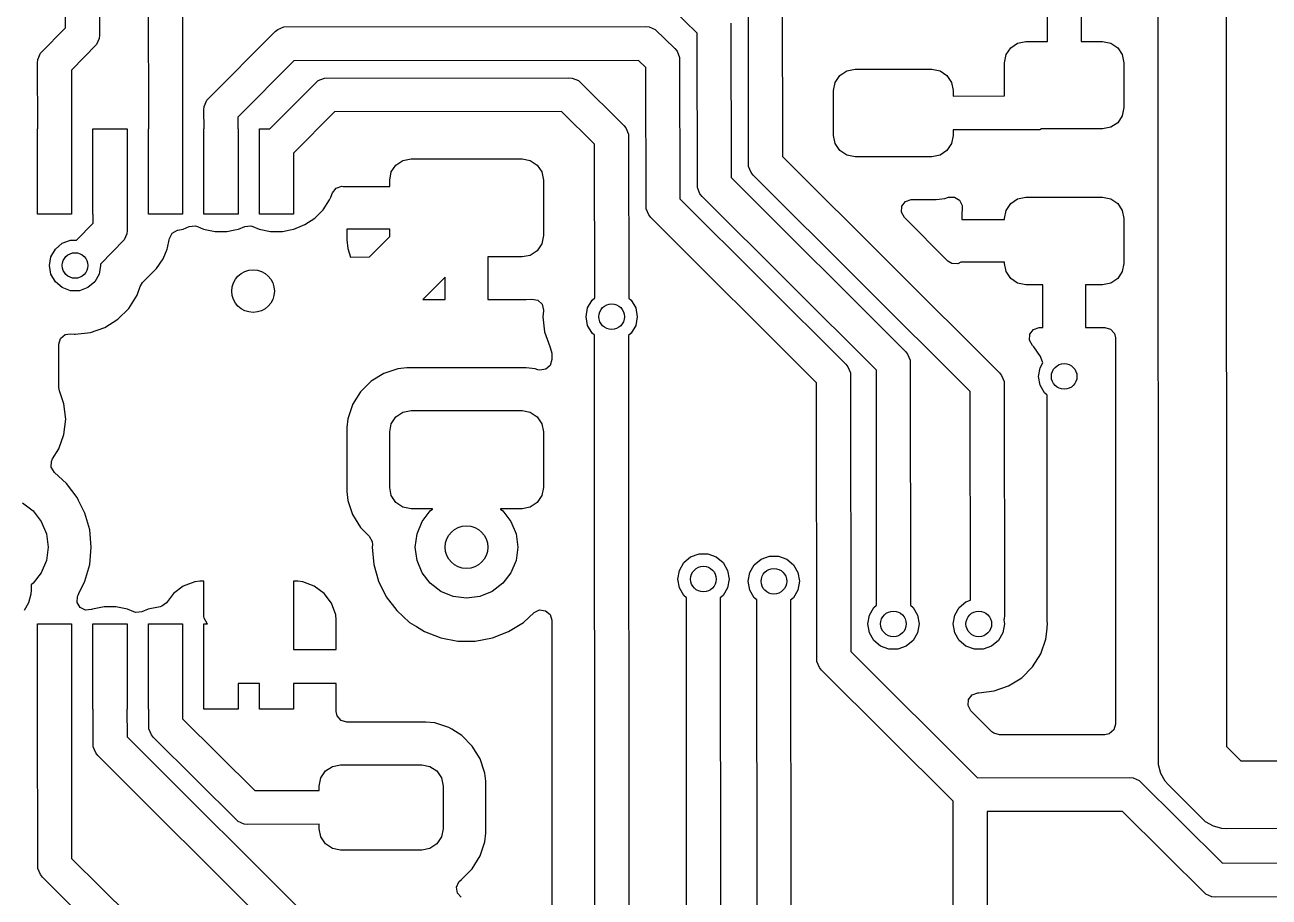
# Model space of a CAD drawing. Extents: x 123.7 to 187.7, y -113.5 to -73.6.
# Drawn here: x 146 to 160.58, y -94.14 to -83.92 of the extents above; entities that cross this region are included whole.
import ezdxf

# ---------------------------------------------------------------- set-up
doc = ezdxf.new("R2010")
doc.units = 0
doc.layers.add('BLACK', color=7, linetype='CONTINUOUS')

msp = doc.modelspace()

# ---------------------------------------------------------------- linework, layer by layer
at = {"layer": 'BLACK', "linetype": 'CONTINUOUS'}
for p, q in [((157.980966, -84.115), (157.977553, -79.118227)), ((158.373657, -79.000982), (158.37715, -84.115)), ((146.481233, -83.954275), (146.4775, -79.691472)), ((146.873766, -79.777813), (146.8775, -84.04)), ((154.873657, -82.000982), (154.877415, -85.462324)), ((154.481343, -85.579018), (154.477584, -82.118202)), ((147.455857, -85.14), (147.454055, -83.14)), ((147.850247, -83.14), (147.852049, -85.14)), ((159.280922, -92.59221), (159.278017, -83.085014)), ((160.074612, -83.086598), (160.07745, -92.377381)), ((153.87766, -84.018688), (153.591652, -83.736292)), ((154.273657, -83.900982), (154.277341, -85.710735)), ((146.186206, -84.253886), (146.481233, -83.954275)), ((146.873657, -84.079018), (146.843794, -84.151114)), ((146.8775, -84.04), (146.873657, -84.079018)), ((148.136206, -84.803886), (148.936079, -83.998578)), ((148.936079, -83.998578), (148.966386, -83.973706)), ((148.966386, -83.973706), (149.038482, -83.943843)), ((149.038482, -83.943843), (153.2775, -83.94)), ((153.2775, -83.94), (153.316518, -83.943843)), ((153.316518, -83.943843), (153.388614, -83.973706)), ((153.388614, -83.973706), (153.618922, -84.198579)), ((153.881343, -85.827546), (153.87766, -84.018688)), ((146.843794, -84.151114), (146.549021, -84.450465)), ((153.618922, -84.198579), (153.643794, -84.228886)), ((153.643794, -84.228886), (153.673657, -84.300982)), ((157.49653, -84.269329), (157.550723, -84.188223)), ((157.550723, -84.188223), (157.631829, -84.13403)), ((157.631829, -84.13403), (157.7275, -84.115)), ((157.7275, -84.115), (157.980966, -84.115)), ((158.37715, -84.115), (158.6275, -84.115)), ((158.6275, -84.115), (158.723171, -84.13403)), ((158.723171, -84.13403), (158.804277, -84.188223)), ((158.804277, -84.188223), (158.85847, -84.269329)), ((146.1525, -84.365), (146.156343, -84.325982)), ((146.154767, -85.14), (146.1525, -84.365)), ((146.156343, -84.325982), (146.186206, -84.253886)), ((149.155578, -84.339929), (148.499284, -85.000681)), ((153.192253, -84.336269), (149.155578, -84.339929)), ((153.277676, -84.419677), (153.192253, -84.336269)), ((153.673657, -84.300982), (153.677327, -85.959238)), ((157.4775, -84.365), (157.49653, -84.269329)), ((157.4775, -84.75334), (157.4775, -84.365)), ((158.85847, -84.269329), (158.8775, -84.365)), ((158.8775, -84.365), (158.8775, -84.89)), ((146.549021, -84.450465), (146.551038, -85.14)), ((153.281343, -86.076074), (153.277676, -84.419677)), ((155.49653, -84.594329), (155.550723, -84.513223)), ((155.550723, -84.513223), (155.631829, -84.45903)), ((155.631829, -84.45903), (155.7275, -84.44)), ((155.7275, -84.44), (156.6275, -84.44)), ((156.6275, -84.44), (156.723171, -84.45903)), ((156.723171, -84.45903), (156.804277, -84.513223)), ((156.804277, -84.513223), (156.85847, -84.594329)), ((148.874326, -85.14), (149.411079, -84.598579)), ((149.411079, -84.598579), (149.441386, -84.573706)), ((149.441386, -84.573706), (149.513482, -84.543843)), ((149.513482, -84.543843), (152.3775, -84.54)), ((152.3775, -84.54), (152.416518, -84.543843)), ((152.416518, -84.543843), (152.488614, -84.573706)), ((152.488614, -84.573706), (153.018922, -85.098579)), ((155.4775, -84.69), (155.49653, -84.594329)), ((156.85847, -84.594329), (156.8775, -84.69)), ((148.106343, -84.875982), (148.136206, -84.803886)), ((155.4775, -85.215), (155.4775, -84.69)), ((156.8775, -84.69), (156.8775, -84.754686)), ((156.8775, -84.754686), (157.4775, -84.75334)), ((148.1025, -84.915), (148.106343, -84.875982)), ((148.103632, -85.14), (148.1025, -84.915)), ((149.630778, -84.939894), (149.1525, -85.422332)), ((152.291551, -84.936324), (149.630778, -84.939894)), ((152.67764, -85.318458), (152.291551, -84.936324)), ((158.8775, -84.89), (158.85847, -84.985671)), ((148.499284, -85.000681), (148.499985, -85.14)), ((153.018922, -85.098579), (153.043794, -85.128886)), ((158.804277, -85.066777), (158.723171, -85.12097)), ((158.85847, -84.985671), (158.804277, -85.066777)), ((146.1525, -86.14), (146.1525, -85.14)), ((146.1525, -85.14), (146.154767, -85.14)), ((146.551038, -85.14), (146.5525, -85.14)), ((146.5525, -85.14), (146.5525, -86.14)), ((146.8025, -86.14), (146.8025, -85.14)), ((146.8025, -85.14), (147.2025, -85.14)), ((147.2025, -85.14), (147.2025, -86.14)), ((147.4525, -86.14), (147.4525, -85.14)), ((147.4525, -85.14), (147.455857, -85.14)), ((147.852049, -85.14), (147.8525, -85.14)), ((147.8525, -85.14), (147.8525, -86.14)), ((148.1025, -86.14), (148.1025, -85.14)), ((148.1025, -85.14), (148.103632, -85.14)), ((148.499985, -85.14), (148.5025, -85.14)), ((148.5025, -85.14), (148.5025, -86.14)), ((148.7525, -86.14), (148.7525, -85.14)), ((148.7525, -85.14), (148.874326, -85.14)), ((153.043794, -85.128886), (153.073657, -85.200982)), ((153.073657, -85.200982), (153.077108, -87.121818)), ((155.49653, -85.310671), (155.4775, -85.215)), ((156.8775, -85.215), (156.85847, -85.310671)), ((157.891518, -85.148657), (156.8775, -85.15093)), ((156.8775, -85.15093), (156.8775, -85.215)), ((157.912418, -85.14), (157.891518, -85.148657)), ((158.6275, -85.14), (157.912418, -85.14)), ((158.723171, -85.12097), (158.6275, -85.14)), ((152.680876, -87.119314), (152.67764, -85.318458)), ((155.550723, -85.391777), (155.49653, -85.310671)), ((155.631829, -85.44597), (155.550723, -85.391777)), ((156.804277, -85.391777), (156.723171, -85.44597)), ((156.85847, -85.310671), (156.804277, -85.391777)), ((149.1525, -85.422332), (149.1525, -86.14)), ((150.350723, -85.563223), (150.431829, -85.50903)), ((150.431829, -85.50903), (150.5275, -85.49)), ((150.5275, -85.49), (151.8275, -85.49)), ((151.8275, -85.49), (151.923171, -85.50903)), ((151.923171, -85.50903), (152.004277, -85.563223)), ((154.877415, -85.462324), (157.418921, -87.998578)), ((155.7275, -85.465), (155.631829, -85.44597)), ((156.6275, -85.465), (155.7275, -85.465)), ((156.723171, -85.44597), (156.6275, -85.465)), ((150.2775, -85.74), (150.29653, -85.644329)), ((150.29653, -85.644329), (150.350723, -85.563223)), ((152.004277, -85.563223), (152.05847, -85.644329)), ((152.05847, -85.644329), (152.0775, -85.74)), ((154.511206, -85.651114), (154.481343, -85.579018)), ((154.536079, -85.681421), (154.511206, -85.651114)), ((157.077609, -88.2177), (154.536079, -85.681421)), ((149.608002, -85.887973), (149.651843, -85.833569)), ((149.651843, -85.833569), (149.718137, -85.811504)), ((149.718137, -85.811504), (149.731834, -85.815)), ((149.731834, -85.815), (150.2775, -85.815)), ((150.2775, -85.815), (150.2775, -85.74)), ((152.0775, -85.74), (152.0775, -86.39)), ((153.911206, -85.899642), (153.881343, -85.827546)), ((154.277341, -85.710735), (156.318921, -87.747106)), ((149.496614, -86.086542), (149.573275, -85.971811)), ((149.573275, -85.971811), (149.586978, -85.93873)), ((149.586978, -85.93873), (149.608002, -85.887973)), ((153.677327, -85.959238), (155.618921, -87.895635)), ((153.936079, -85.929949), (153.911206, -85.899642)), ((155.977596, -87.966258), (153.936079, -85.929949)), ((156.318708, -85.990232), (156.384172, -85.965815)), ((156.384172, -85.965815), (156.393018, -85.965499)), ((156.393018, -85.965499), (156.677502, -85.965499)), ((156.677502, -85.965499), (156.677508, -85.965499)), ((156.677508, -85.965499), (156.780297, -85.954999)), ((156.780297, -85.954999), (156.822144, -85.941131)), ((156.822144, -85.941131), (156.891971, -85.93873)), ((156.891971, -85.93873), (156.952013, -85.974461)), ((156.952013, -85.974461), (156.983206, -86.036981)), ((157.550723, -86.013223), (157.631829, -85.95903)), ((157.631829, -85.95903), (157.7275, -85.94)), ((157.7275, -85.94), (158.6275, -85.94)), ((158.6275, -85.94), (158.723171, -85.95903)), ((158.723171, -85.95903), (158.804277, -86.013223)), ((149.399042, -86.184114), (149.496614, -86.086542)), ((153.311206, -86.14817), (153.281343, -86.076074)), ((156.271852, -86.115857), (156.276836, -86.046165)), ((156.305337, -86.17718), (156.271852, -86.115857)), ((156.276836, -86.046165), (156.318708, -85.990232)), ((156.984506, -86.07144), (156.9775, -86.140011)), ((156.983206, -86.036981), (156.984506, -86.07144)), ((157.4775, -86.19), (157.49653, -86.094329)), ((157.49653, -86.094329), (157.550723, -86.013223)), ((158.804277, -86.013223), (158.85847, -86.094329)), ((158.85847, -86.094329), (158.8775, -86.19)), ((146.5525, -86.14), (146.1525, -86.14)), ((146.608259, -86.444558), (146.805687, -86.244661)), ((146.805136, -86.14), (146.8025, -86.14)), ((146.805687, -86.244661), (146.805136, -86.14)), ((147.2025, -86.14), (147.201498, -86.14)), ((147.201498, -86.14), (147.2025, -86.33)), ((147.8525, -86.14), (147.4525, -86.14)), ((148.5025, -86.14), (148.1025, -86.14)), ((149.1525, -86.14), (148.7525, -86.14)), ((149.256518, -86.272287), (149.284304, -86.260778)), ((149.284304, -86.260777), (149.284311, -86.260775)), ((149.284304, -86.260778), (149.284304, -86.260777)), ((149.284311, -86.260775), (149.399042, -86.184114)), ((153.336079, -86.178477), (153.311206, -86.14817)), ((155.277589, -88.114791), (153.336079, -86.178477)), ((156.816398, -86.688241), (156.305337, -86.17718)), ((156.9775, -86.140011), (156.9775, -86.2025)), ((156.9775, -86.2025), (157.4775, -86.2025)), ((157.4775, -86.2025), (157.4775, -86.19)), ((158.8775, -86.19), (158.8775, -86.715)), ((147.198657, -86.369018), (147.168794, -86.441114)), ((147.2025, -86.33), (147.198657, -86.369018)), ((147.698189, -86.423182), (147.730574, -86.361271)), ((147.730574, -86.361271), (147.79129, -86.326697)), ((147.79129, -86.326697), (147.795567, -86.325765)), ((147.795567, -86.325765), (147.856828, -86.31358)), ((147.856828, -86.31358), (147.930049, -86.28325)), ((147.930049, -86.28325), (147.999516, -86.275782)), ((147.999516, -86.275782), (148.024947, -86.283249)), ((148.024947, -86.283249), (148.098172, -86.31358)), ((148.098172, -86.31358), (148.098176, -86.31358)), ((148.098176, -86.31358), (148.098177, -86.313581)), ((148.098177, -86.313581), (148.233504, -86.3405)), ((148.233504, -86.3405), (148.233507, -86.3405)), ((148.233507, -86.3405), (148.371495, -86.3405)), ((148.371495, -86.3405), (148.462541, -86.322389)), ((148.462541, -86.322389), (148.506828, -86.31358)), ((148.506828, -86.31358), (148.580049, -86.28325)), ((148.580049, -86.28325), (148.649516, -86.275782)), ((148.649516, -86.275782), (148.674947, -86.283249)), ((148.674947, -86.283249), (148.748172, -86.31358)), ((148.748172, -86.31358), (148.748176, -86.31358)), ((148.748176, -86.31358), (148.748177, -86.313581)), ((148.748177, -86.313581), (148.883504, -86.3405)), ((148.883504, -86.3405), (148.883507, -86.3405)), ((148.883507, -86.3405), (149.021495, -86.3405)), ((149.021495, -86.3405), (149.112541, -86.322389)), ((149.112541, -86.322389), (149.156828, -86.31358)), ((149.156828, -86.31358), (149.256518, -86.272287)), ((150.2775, -86.315), (149.777501, -86.315)), ((149.777501, -86.315), (149.777501, -86.439986)), ((150.040557, -86.640351), (150.279534, -86.400228)), ((150.2775, -86.39), (150.2775, -86.315)), ((150.279534, -86.400228), (150.2775, -86.39)), ((152.0775, -86.39), (152.05847, -86.485671)), ((146.310592, -86.637394), (146.362687, -86.547164)), ((146.362687, -86.547164), (146.4425, -86.480192)), ((146.4425, -86.480192), (146.540406, -86.444558)), ((146.540406, -86.444558), (146.608259, -86.444558)), ((147.168794, -86.441114), (146.889636, -86.723759)), ((147.623387, -86.661542), (147.669588, -86.55)), ((147.669588, -86.55), (147.67608, -86.534328)), ((147.67608, -86.534328), (147.694846, -86.439986)), ((147.694846, -86.439986), (147.698189, -86.423182)), ((149.777501, -86.439986), (149.787994, -86.542697)), ((149.787994, -86.542697), (149.820511, -86.640828)), ((152.05847, -86.485671), (152.004277, -86.566777)), ((146.2925, -86.74), (146.310592, -86.637394)), ((147.546614, -86.776543), (147.623275, -86.661811)), ((147.623275, -86.661811), (147.623387, -86.661542)), ((149.820511, -86.640828), (150.040557, -86.640351)), ((151.8275, -86.64), (151.4275, -86.64)), ((151.4275, -86.64), (151.4275, -87.139999)), ((151.923171, -86.62097), (151.8275, -86.64)), ((152.004277, -86.566777), (151.923171, -86.62097)), ((156.860745, -86.716742), (156.816398, -86.688241)), ((156.965647, -86.7025), (156.930437, -86.721726)), ((157.4775, -86.7025), (156.965647, -86.7025)), ((157.4775, -86.715), (157.4775, -86.7025)), ((146.310592, -86.842606), (146.2925, -86.74)), ((146.362687, -86.932836), (146.310592, -86.842606)), ((146.874408, -86.842606), (146.822313, -86.932836)), ((146.8925, -86.74), (146.874408, -86.842606)), ((146.889636, -86.723759), (146.8925, -86.74)), ((147.383866, -86.939289), (147.546614, -86.776543)), ((156.930437, -86.721726), (156.860745, -86.716742)), ((157.49653, -86.810671), (157.4775, -86.715)), ((157.550723, -86.891777), (157.49653, -86.810671)), ((158.85847, -86.810671), (158.804277, -86.891777)), ((158.8775, -86.715), (158.85847, -86.810671)), ((146.4425, -86.999808), (146.362687, -86.932836)), ((146.822313, -86.932836), (146.7425, -86.999808)), ((147.318289, -87.089522), (147.354507, -86.986013)), ((147.354507, -86.986013), (147.383866, -86.939289)), ((150.9275, -86.878566), (150.667315, -87.139999)), ((150.9275, -87.139998), (150.9275, -86.878566)), ((157.631829, -86.94597), (157.550723, -86.891777)), ((157.7275, -86.965), (157.631829, -86.94597)), ((157.9275, -86.965), (157.7275, -86.965)), ((157.9275, -87.464998), (157.9275, -86.965)), ((158.6275, -86.965), (158.4275, -86.965)), ((158.4275, -86.965), (158.4275, -87.464999)), ((158.723171, -86.94597), (158.6275, -86.965)), ((158.804277, -86.891777), (158.723171, -86.94597)), ((146.540406, -87.035442), (146.4425, -86.999808)), ((146.644594, -87.035442), (146.540406, -87.035442)), ((146.7425, -86.999808), (146.644594, -87.035442)), ((147.222316, -87.242262), (147.318289, -87.089522)), ((150.667315, -87.139999), (150.927499, -87.139999)), ((150.927499, -87.139999), (150.9275, -87.139998)), ((151.4275, -87.139999), (151.877472, -87.139999)), ((151.877472, -87.139999), (151.877484, -87.139998)), ((151.877484, -87.139998), (151.943947, -87.133208)), ((151.943947, -87.133208), (152.01264, -87.145977)), ((152.647687, -87.147164), (152.680876, -87.119314)), ((153.077108, -87.121818), (153.107313, -87.147164)), ((147.094762, -87.369816), (147.222316, -87.242262)), ((152.01264, -87.145977), (152.063525, -87.193857)), ((152.063525, -87.193857), (152.080446, -87.261647)), ((152.079771, -87.270448), (152.071935, -87.340003)), ((152.080446, -87.261647), (152.079771, -87.270448)), ((152.5775, -87.34), (152.595592, -87.237394)), ((152.595592, -87.237394), (152.647687, -87.147164)), ((153.107313, -87.147164), (153.159408, -87.237394)), ((153.159408, -87.237394), (153.1775, -87.34)), ((146.942022, -87.465789), (147.094762, -87.369816)), ((152.071935, -87.340003), (152.09213, -87.519249)), ((152.595592, -87.442606), (152.5775, -87.34)), ((153.1775, -87.34), (153.159408, -87.442606)), ((146.422685, -87.59593), (146.475489, -87.550175)), ((146.475489, -87.550175), (146.540883, -87.539749)), ((146.540883, -87.539749), (146.581982, -87.544379)), ((146.581982, -87.544379), (146.592499, -87.545565)), ((146.592499, -87.545565), (146.5925, -87.545565)), ((146.5925, -87.545565), (146.592504, -87.545565)), ((146.592504, -87.545565), (146.771749, -87.525369)), ((146.771749, -87.525369), (146.771752, -87.525368)), ((146.771752, -87.525368), (146.771755, -87.525368)), ((146.771755, -87.525368), (146.942022, -87.465789)), ((152.09213, -87.519249), (152.092131, -87.519254)), ((152.092131, -87.519254), (152.151712, -87.689525)), ((152.647687, -87.532836), (152.595592, -87.442606)), ((152.677601, -87.557937), (152.647687, -87.532836)), ((152.681261, -95.415), (152.677601, -87.557937)), ((153.107313, -87.532836), (153.073778, -87.560975)), ((153.073778, -87.560975), (153.077436, -95.415)), ((153.159408, -87.442606), (153.107313, -87.532836)), ((157.771353, -87.615357), (157.776337, -87.545665)), ((157.776337, -87.545665), (157.818209, -87.489732)), ((157.818209, -87.489732), (157.883673, -87.465315)), ((157.883673, -87.465315), (157.892519, -87.464999)), ((157.892519, -87.464999), (157.927499, -87.464999)), ((157.927499, -87.464999), (157.9275, -87.464998)), ((158.4275, -87.464999), (158.653, -87.464999)), ((158.653, -87.464999), (158.720039, -87.484684)), ((158.720039, -87.484684), (158.765794, -87.537488)), ((158.765794, -87.537488), (158.777, -87.588999)), ((146.403, -87.662969), (146.422685, -87.59593)), ((146.403, -88.168583), (146.403, -87.662969)), ((152.151712, -87.689525), (152.157992, -87.699519)), ((152.157992, -87.699519), (152.177, -87.765493)), ((157.804838, -87.67668), (157.771353, -87.615357)), ((157.821612, -87.693454), (157.804838, -87.67668)), ((157.898276, -87.80819), (157.821612, -87.693454)), ((158.777, -87.588999), (158.777, -92.1155)), ((152.177, -87.843462), (152.157315, -87.910501)), ((152.177, -87.765493), (152.177, -87.843462)), ((156.318921, -87.747106), (156.343788, -87.777408)), ((156.343788, -87.777408), (156.343794, -87.777414)), ((156.343794, -87.777414), (156.373657, -87.84951)), ((156.373657, -87.84951), (156.377228, -90.72192)), ((157.928316, -87.880714), (157.898276, -87.80819)), ((150.208163, -88.005187), (150.058842, -88.097289)), ((150.208168, -88.005185), (150.208163, -88.005187)), ((150.3747, -87.950001), (150.208168, -88.005185)), ((150.374703, -87.95), (150.3747, -87.950001)), ((150.477481, -87.939501), (150.374703, -87.95)), ((150.477498, -87.9395), (150.477481, -87.939501)), ((151.87751, -87.9395), (150.477498, -87.9395)), ((151.980295, -87.95), (151.87751, -87.9395)), ((151.980297, -87.950001), (151.980295, -87.95)), ((152.013998, -87.961168), (151.980297, -87.950001)), ((152.035353, -87.9662), (152.013998, -87.961168)), ((152.104511, -87.956256), (152.035353, -87.9662)), ((152.157315, -87.910501), (152.104511, -87.956256)), ((155.618921, -87.895635), (155.643794, -87.925942)), ((155.643794, -87.925942), (155.673657, -87.998038)), ((155.673657, -87.998038), (155.67741, -91.262206)), ((155.981019, -90.719193), (155.977596, -87.966258)), ((157.418921, -87.998578), (157.443794, -88.028886)), ((157.8775, -88.04), (157.895592, -87.937394)), ((157.895592, -87.937394), (157.928316, -87.880714)), ((150.058842, -88.097289), (149.934789, -88.221342)), ((155.281343, -91.379018), (155.277589, -88.114791)), ((157.443794, -88.028886), (157.473657, -88.100982)), ((157.473657, -88.100982), (157.4775, -90.84)), ((157.895592, -88.142606), (157.8775, -88.04)), ((157.947687, -88.232836), (157.895592, -88.142606)), ((146.409959, -88.209538), (146.403, -88.168583)), ((146.462866, -88.360737), (146.409959, -88.209538)), ((149.934789, -88.221342), (149.842687, -88.370663)), ((157.081036, -90.660706), (157.077609, -88.2177)), ((157.978, -88.258271), (157.947687, -88.232836)), ((157.978, -90.888085), (157.978, -88.258271)), ((146.462869, -88.36075), (146.462866, -88.360737)), ((146.483065, -88.539996), (146.462869, -88.36075)), ((149.842615, -88.37088), (149.787501, -88.537203)), ((149.842685, -88.370668), (149.842615, -88.37088)), ((149.842687, -88.370663), (149.842685, -88.370668)), ((150.431829, -88.45903), (150.5275, -88.44)), ((150.5275, -88.44), (151.8275, -88.44)), ((151.8275, -88.44), (151.923171, -88.45903)), ((146.462869, -88.719249), (146.483065, -88.540003)), ((146.483065, -88.540003), (146.483065, -88.539996)), ((149.7875, -88.537204), (149.777, -88.639983)), ((149.787501, -88.537204), (149.7875, -88.537204)), ((149.787501, -88.537203), (149.787501, -88.537204)), ((150.2775, -88.69), (150.29653, -88.594329)), ((150.29653, -88.594329), (150.350723, -88.513223)), ((150.350723, -88.513223), (150.431829, -88.45903)), ((151.923171, -88.45903), (152.004277, -88.513223)), ((152.004277, -88.513223), (152.05847, -88.594329)), ((152.05847, -88.594329), (152.0775, -88.69)), ((146.403289, -88.889522), (146.462868, -88.719255)), ((146.462868, -88.719255), (146.462869, -88.719249)), ((149.777, -88.639983), (149.777, -89.390001)), ((150.2775, -89.34), (150.2775, -88.69)), ((152.0775, -88.69), (152.0775, -89.34)), ((146.329416, -89.007091), (146.403287, -88.889526)), ((146.403287, -88.889524), (146.403289, -88.889522)), ((146.403287, -88.889526), (146.403287, -88.889524)), ((146.314589, -89.104989), (146.31635, -89.035141)), ((146.31635, -89.035141), (146.329416, -89.007091)), ((146.350871, -89.1647), (146.314589, -89.104989)), ((146.494262, -89.295418), (146.350871, -89.1647)), ((146.494264, -89.295421), (146.494262, -89.295418)), ((146.617173, -89.458179), (146.494264, -89.295421)), ((146.634739, -89.493457), (146.617173, -89.458179)), ((149.777, -89.390001), (149.777001, -89.390019)), ((149.777001, -89.390019), (149.7875, -89.492796)), ((150.29653, -89.435671), (150.2775, -89.34)), ((150.350723, -89.516777), (150.29653, -89.435671)), ((152.05847, -89.435671), (152.004277, -89.516777)), ((152.0775, -89.34), (152.05847, -89.435671)), ((145.9775, -89.520385), (146.101764, -89.615736)), ((146.101764, -89.615736), (146.197115, -89.74)), ((146.707823, -89.64023), (146.634739, -89.493457)), ((149.7875, -89.492796), (149.787501, -89.492799)), ((149.787501, -89.492799), (149.838565, -89.646897)), ((150.431829, -89.57097), (150.350723, -89.516777)), ((150.5275, -89.59), (150.431829, -89.57097)), ((150.779327, -89.59), (150.5275, -89.59)), ((150.657885, -89.74), (150.753236, -89.615736)), ((150.753236, -89.615736), (150.779344, -89.595702)), ((150.779344, -89.595702), (150.779327, -89.59)), ((151.8275, -89.59), (151.57607, -89.59)), ((151.57607, -89.59), (151.576089, -89.596035)), ((151.576089, -89.596035), (151.601764, -89.615736)), ((151.601764, -89.615736), (151.697115, -89.74)), ((151.923171, -89.57097), (151.8275, -89.59)), ((152.004277, -89.516777), (151.923171, -89.57097)), ((146.197115, -89.74), (146.257055, -89.884709)), ((146.708082, -89.64075), (146.707823, -89.64023)), ((146.763897, -89.836917), (146.708082, -89.64075)), ((149.838565, -89.646897), (149.842686, -89.659334)), ((149.842686, -89.659334), (149.934788, -89.808656)), ((150.597945, -89.884709), (150.657885, -89.74)), ((151.697115, -89.74), (151.757055, -89.884709)), ((146.257055, -89.884709), (146.2775, -90.04)), ((146.782715, -90.04), (146.763897, -89.836917)), ((149.934788, -89.808656), (149.997138, -89.871006)), ((149.997138, -89.871006), (150.039083, -89.912951)), ((150.039083, -89.912951), (150.072567, -89.974274)), ((150.5775, -90.04), (150.597945, -89.884709)), ((151.757055, -89.884709), (151.7775, -90.04)), ((146.2775, -90.04), (146.257055, -90.195291)), ((146.763897, -90.243083), (146.782715, -90.04)), ((150.074872, -90.01207), (150.072285, -90.039995)), ((150.072285, -90.039995), (150.072285, -90.04)), ((150.072285, -90.04), (150.091102, -90.243082)), ((150.072567, -89.974274), (150.074872, -90.01207)), ((150.597945, -90.195291), (150.5775, -90.04)), ((151.7775, -90.04), (151.757055, -90.195291)), ((146.257055, -90.195291), (146.197115, -90.34)), ((150.657885, -90.34), (150.597945, -90.195291)), ((151.757055, -90.195291), (151.697115, -90.34)), ((153.722687, -90.222164), (153.8025, -90.155192)), ((153.8025, -90.155192), (153.900406, -90.119558)), ((153.900406, -90.119558), (154.004594, -90.119558)), ((154.004594, -90.119558), (154.1025, -90.155192)), ((154.1025, -90.155192), (154.182313, -90.222164)), ((154.547687, -90.247164), (154.6275, -90.180192)), ((154.6275, -90.180192), (154.725406, -90.144558)), ((154.725406, -90.144558), (154.829594, -90.144558)), ((154.829594, -90.144558), (154.9275, -90.180192)), ((154.9275, -90.180192), (155.007313, -90.247164)), ((146.197115, -90.34), (146.101764, -90.464264)), ((146.708082, -90.43925), (146.763897, -90.243083)), ((150.091102, -90.243082), (150.146917, -90.439247)), ((150.753236, -90.464264), (150.657885, -90.34)), ((151.697115, -90.34), (151.601764, -90.464264)), ((153.6525, -90.415), (153.670592, -90.312394)), ((153.670592, -90.312394), (153.722687, -90.222164)), ((154.182313, -90.222164), (154.234408, -90.312394)), ((154.234408, -90.312394), (154.2525, -90.415)), ((154.4775, -90.44), (154.495592, -90.337394)), ((154.495592, -90.337394), (154.547687, -90.247164)), ((155.007313, -90.247164), (155.059408, -90.337394)), ((155.059408, -90.337394), (155.0775, -90.44)), ((146.101764, -90.464264), (146.077147, -90.483152)), ((146.077147, -90.483152), (146.0775, -90.54)), ((146.636599, -90.582809), (146.708082, -90.43925)), ((147.860406, -90.496649), (147.745312, -90.582809)), ((147.860413, -90.496645), (147.860406, -90.496649)), ((147.99512, -90.446403), (147.860413, -90.496645)), ((147.995127, -90.446401), (147.99512, -90.446403)), ((148.054655, -90.44), (147.995127, -90.446401)), ((148.1025, -90.44), (148.054655, -90.44)), ((148.1025, -90.847981), (148.1025, -90.44)), ((149.200344, -90.44), (149.1525, -90.44)), ((149.1525, -90.44), (149.1525, -90.94)), ((149.259872, -90.446401), (149.200344, -90.44)), ((149.259879, -90.446403), (149.259872, -90.446401)), ((149.394586, -90.496645), (149.259879, -90.446403)), ((149.394593, -90.496649), (149.394586, -90.496645)), ((149.509687, -90.582809), (149.394593, -90.496649)), ((150.146917, -90.439247), (150.146922, -90.43926)), ((150.146922, -90.43926), (150.237827, -90.621821)), ((150.8775, -90.559615), (150.753236, -90.464264)), ((151.601764, -90.464264), (151.4775, -90.559615)), ((153.670592, -90.517606), (153.6525, -90.415)), ((154.2525, -90.415), (154.234408, -90.517606)), ((154.495592, -90.542606), (154.4775, -90.44)), ((155.0775, -90.44), (155.059408, -90.542606)), ((146.074078, -90.59221), (146.047052, -90.693073)), ((146.0775, -90.54), (146.074078, -90.59221)), ((146.617995, -90.687732), (146.62049, -90.617907)), ((146.62049, -90.617907), (146.627144, -90.601796)), ((146.627144, -90.601796), (146.636599, -90.582809)), ((147.745312, -90.582809), (147.664273, -90.691062)), ((149.50969, -90.582812), (149.509687, -90.582809)), ((149.59585, -90.697906), (149.50969, -90.582812)), ((150.237827, -90.621821), (150.360737, -90.784581)), ((151.022209, -90.619555), (150.8775, -90.559615)), ((151.1775, -90.64), (151.022209, -90.619555)), ((151.332791, -90.619555), (151.1775, -90.64)), ((151.4775, -90.559615), (151.332791, -90.619555)), ((153.722687, -90.607836), (153.670592, -90.517606)), ((153.752647, -90.632975), (153.722687, -90.607836)), ((153.756259, -95.979722), (153.752647, -90.632975)), ((154.182313, -90.607836), (154.148832, -90.635929)), ((154.148832, -90.635929), (154.1525, -96.065)), ((154.234408, -90.517606), (154.182313, -90.607836)), ((154.547687, -90.632836), (154.495592, -90.542606)), ((154.577643, -90.657972), (154.547687, -90.632836)), ((155.007313, -90.632836), (154.973828, -90.660933)), ((155.059408, -90.542606), (155.007313, -90.632836)), ((146.047052, -90.693073), (145.994841, -90.783505)), ((146.653647, -90.747822), (146.617995, -90.687732)), ((146.716125, -90.779097), (146.653647, -90.747822)), ((146.785593, -90.77163), (146.716125, -90.779097)), ((146.798172, -90.76642), (146.785593, -90.77163)), ((146.798173, -90.766419), (146.798172, -90.76642)), ((146.798175, -90.766419), (146.798173, -90.766419)), ((146.798178, -90.766418), (146.798175, -90.766419)), ((146.933505, -90.7395), (146.798178, -90.766418)), ((146.933507, -90.7395), (146.933505, -90.7395)), ((147.071493, -90.7395), (146.933507, -90.7395)), ((147.071495, -90.7395), (147.071493, -90.7395)), ((147.206821, -90.766418), (147.071495, -90.7395)), ((147.206828, -90.76642), (147.206821, -90.766418)), ((147.280055, -90.796751), (147.206828, -90.76642)), ((147.448172, -90.76642), (147.374949, -90.796749)), ((147.448174, -90.766419), (147.448172, -90.76642)), ((147.448178, -90.766418), (147.448174, -90.766419)), ((147.589199, -90.738367), (147.448178, -90.766418)), ((147.608339, -90.732932), (147.589199, -90.738367)), ((147.664273, -90.691062), (147.608339, -90.732932)), ((149.595854, -90.697913), (149.59585, -90.697906)), ((149.646096, -90.83262), (149.595854, -90.697913)), ((150.360737, -90.784581), (150.511458, -90.92198)), ((151.969462, -90.807189), (152.032266, -90.776572)), ((152.032266, -90.776572), (152.101653, -90.784769)), ((152.101653, -90.784769), (152.155593, -90.829179)), ((154.58126, -96.153823), (154.577643, -90.657972)), ((154.973828, -90.660933), (154.9775, -96.24)), ((155.895592, -90.837394), (155.947687, -90.747164)), ((155.947687, -90.747164), (155.981019, -90.719193)), ((156.377228, -90.72192), (156.407313, -90.747164)), ((156.407313, -90.747164), (156.459408, -90.837394)), ((156.895592, -90.837394), (156.947687, -90.747164)), ((156.947687, -90.747164), (157.0275, -90.680192)), ((157.0275, -90.680192), (157.081036, -90.660706)), ((147.305482, -90.804217), (147.280055, -90.796751)), ((147.374949, -90.796749), (147.305482, -90.804217)), ((148.105334, -90.874339), (148.1025, -90.847981)), ((148.138819, -90.935662), (148.105334, -90.874339)), ((149.646098, -90.832627), (149.646096, -90.83262)), ((149.652499, -90.892155), (149.646098, -90.832627)), ((149.6525, -90.892172), (149.652499, -90.892155)), ((149.6525, -91.24), (149.6525, -90.892172)), ((150.511458, -90.92198), (150.51146, -90.921982)), ((150.51146, -90.921982), (150.590083, -90.970663)), ((151.670137, -91.029348), (151.843541, -90.921981)), ((151.843541, -90.921981), (151.969462, -90.807189)), ((152.155593, -90.829179), (152.176961, -90.895701)), ((152.176961, -90.895701), (152.177, -90.898826)), ((152.177, -90.898826), (152.177, -94.800638)), ((155.8775, -90.94), (155.895592, -90.837394)), ((156.459408, -90.837394), (156.4775, -90.94)), ((156.8775, -90.94), (156.895592, -90.837394)), ((157.473657, -90.879018), (157.46881, -90.890718)), ((157.46881, -90.890718), (157.4775, -90.94)), ((157.4775, -90.84), (157.473657, -90.879018)), ((157.97878, -90.901969), (157.978, -90.888085)), ((157.983065, -90.939997), (157.97878, -90.901969)), ((146.1525, -91.94), (146.1525, -90.94)), ((146.1525, -90.94), (146.5525, -90.94)), ((146.5525, -90.94), (146.5525, -91.94)), ((146.8025, -91.94), (146.8025, -90.94)), ((146.8025, -90.94), (147.2025, -90.94)), ((147.2025, -90.94), (147.2025, -91.94)), ((147.4525, -91.94), (147.4525, -90.94)), ((147.4525, -90.94), (147.8525, -90.94)), ((147.8525, -90.94), (147.8525, -91.94)), ((148.1025, -91.94), (148.1025, -90.94)), ((148.1025, -90.94), (148.143157, -90.94)), ((148.143157, -90.94), (148.138819, -90.935662)), ((149.1525, -90.94), (149.1525, -91.24)), ((150.590083, -90.970663), (150.684863, -91.029348)), ((150.684863, -91.029348), (150.875044, -91.103024)), ((151.479956, -91.103024), (151.670137, -91.029348)), ((155.895592, -91.042606), (155.8775, -90.94)), ((155.947687, -91.132836), (155.895592, -91.042606)), ((156.459408, -91.042606), (156.407313, -91.132836)), ((156.4775, -90.94), (156.459408, -91.042606)), ((156.895592, -91.042606), (156.8775, -90.94)), ((156.947687, -91.132836), (156.895592, -91.042606)), ((157.459408, -91.042606), (157.407313, -91.132836)), ((157.4775, -90.94), (157.459408, -91.042606)), ((157.962868, -91.119255), (157.972998, -91.029348)), ((157.972998, -91.029348), (157.983065, -90.940003)), ((157.983065, -90.940003), (157.983065, -90.939997)), ((150.875044, -91.103024), (151.075524, -91.1405)), ((151.075524, -91.1405), (151.075526, -91.1405)), ((151.075526, -91.1405), (151.279474, -91.1405)), ((151.279474, -91.1405), (151.279476, -91.1405)), ((151.279476, -91.1405), (151.479956, -91.103024)), ((156.0275, -91.199808), (155.947687, -91.132836)), ((156.125406, -91.235442), (156.0275, -91.199808)), ((156.3275, -91.199808), (156.229594, -91.235442)), ((156.407313, -91.132836), (156.3275, -91.199808)), ((157.0275, -91.199808), (156.947687, -91.132836)), ((157.125406, -91.235442), (157.0275, -91.199808)), ((157.3275, -91.199808), (157.229594, -91.235442)), ((157.407313, -91.132836), (157.3275, -91.199808)), ((157.903289, -91.289522), (157.962868, -91.119255)), ((149.1525, -91.24), (149.6525, -91.24)), ((155.67741, -91.262206), (157.163749, -92.74359)), ((156.229594, -91.235442), (156.125406, -91.235442)), ((157.229594, -91.235442), (157.125406, -91.235442)), ((157.807316, -91.442262), (157.903289, -91.289522)), ((155.311206, -91.451114), (155.281343, -91.379018)), ((155.336079, -91.481421), (155.311206, -91.451114)), ((156.877574, -93.017778), (155.336079, -91.481421)), ((157.679762, -91.569816), (157.807316, -91.442262)), ((148.7525, -91.64), (148.5025, -91.64)), ((148.5025, -91.64), (148.5025, -91.94)), ((148.7525, -91.94), (148.7525, -91.64)), ((149.6525, -91.64), (149.1525, -91.64)), ((149.1525, -91.64), (149.1525, -91.94)), ((149.6525, -91.9655), (149.6525, -91.64)), ((157.527022, -91.665789), (157.679762, -91.569816)), ((157.056902, -91.826231), (157.098774, -91.770298)), ((157.098774, -91.770298), (157.164238, -91.745881)), ((157.164238, -91.745881), (157.173084, -91.745565)), ((157.173084, -91.745565), (157.177504, -91.745565)), ((157.177504, -91.745565), (157.356749, -91.725369)), ((157.356749, -91.725369), (157.356752, -91.725368)), ((157.356752, -91.725368), (157.356755, -91.725368)), ((157.356755, -91.725368), (157.527022, -91.665789)), ((146.153313, -91.94), (146.1525, -91.94)), ((146.156343, -93.804018), (146.153313, -91.94)), ((146.5525, -91.94), (146.549533, -91.94)), ((146.549533, -91.94), (146.552373, -93.687095)), ((146.804546, -91.94), (146.8025, -91.94)), ((146.806343, -92.379018), (146.804546, -91.94)), ((147.2025, -91.94), (147.200863, -91.94)), ((147.200863, -91.94), (147.202181, -92.262093)), ((147.455136, -91.94), (147.4525, -91.94)), ((147.456343, -92.169018), (147.455136, -91.94)), ((147.8525, -91.94), (147.851498, -91.94)), ((147.851498, -91.94), (147.852087, -92.051693)), ((148.5025, -91.94), (148.1025, -91.94)), ((149.1525, -91.94), (148.7525, -91.94)), ((157.051918, -91.895923), (157.056902, -91.826231)), ((157.085403, -91.957246), (157.051918, -91.895923)), ((147.852087, -92.051693), (148.698581, -92.893543)), ((149.663706, -92.017011), (149.6525, -91.9655)), ((149.709461, -92.069815), (149.663706, -92.017011)), ((149.7765, -92.0895), (149.709461, -92.069815)), ((150.702516, -92.0895), (149.7765, -92.0895)), ((150.805295, -92.1), (150.702516, -92.0895)), ((150.805297, -92.100001), (150.805295, -92.1)), ((150.970362, -92.154698), (150.805297, -92.100001)), ((157.331338, -92.203181), (157.085403, -91.957246)), ((147.486206, -92.241114), (147.456343, -92.169018)), ((147.511079, -92.271421), (147.486206, -92.241114)), ((150.971831, -92.155185), (150.970362, -92.154698)), ((150.971836, -92.155187), (150.971831, -92.155185)), ((151.003577, -92.174765), (150.971836, -92.155187)), ((151.121156, -92.247288), (151.003577, -92.174765)), ((157.35198, -92.219815), (157.331338, -92.203181)), ((157.419019, -92.2395), (157.35198, -92.219815)), ((158.653, -92.2395), (157.419019, -92.2395)), ((158.704511, -92.228294), (158.653, -92.2395)), ((158.757315, -92.182539), (158.704511, -92.228294)), ((158.777, -92.1155), (158.757315, -92.182539)), ((146.836206, -92.451114), (146.806343, -92.379018)), ((147.202181, -92.262093), (149.518626, -94.573843)), ((148.501386, -93.256294), (147.511079, -92.271421)), ((151.245212, -92.371344), (151.121156, -92.247288)), ((151.337314, -92.520666), (151.245212, -92.371344)), ((160.07745, -92.377381), (160.245073, -92.543158)), ((146.861079, -92.481421), (146.836206, -92.451114)), ((149.4525, -95.067588), (146.861079, -92.481421)), ((151.385403, -92.665788), (151.337314, -92.520666)), ((149.47153, -92.744329), (149.525723, -92.663223)), ((149.525723, -92.663223), (149.606829, -92.60903)), ((149.606829, -92.60903), (149.7025, -92.59)), ((149.7025, -92.59), (150.6525, -92.59)), ((150.6525, -92.59), (150.748171, -92.60903)), ((150.748171, -92.60903), (150.829277, -92.663223)), ((150.829277, -92.663223), (150.88347, -92.744329)), ((151.392498, -92.6872), (151.385403, -92.665788)), ((159.307948, -92.693074), (159.280922, -92.59221)), ((160.245073, -92.543158), (162.678466, -92.540238)), ((149.4525, -92.84), (149.47153, -92.744329)), ((150.88347, -92.744329), (150.9025, -92.84)), ((151.392499, -92.687203), (151.392498, -92.6872)), ((151.402255, -92.782712), (151.392499, -92.687203)), ((151.402999, -92.789992), (151.402255, -92.782712)), ((151.403, -93.390009), (151.402999, -92.789992)), ((157.163749, -92.74359), (158.94613, -92.74)), ((158.94613, -92.74), (158.985148, -92.743843)), ((158.985148, -92.743843), (159.057244, -92.773706)), ((159.057244, -92.773706), (160.032113, -93.743432)), ((159.360159, -92.783505), (159.307948, -92.693074)), ((159.394657, -92.822843), (159.360159, -92.783505)), ((159.833995, -93.257341), (159.394657, -92.822843)), ((148.698581, -92.893543), (149.4525, -92.891736)), ((149.4525, -92.891736), (149.4525, -92.84)), ((150.9025, -92.84), (150.9025, -93.34)), ((156.881343, -96.979018), (156.877574, -93.017778)), ((148.573482, -93.286157), (148.501386, -93.256294)), ((158.859988, -93.136409), (157.273884, -93.139604)), ((157.273884, -93.139604), (157.277425, -96.86178)), ((159.835016, -94.106294), (158.859988, -93.136409)), ((159.924427, -93.309552), (159.833995, -93.257341)), ((148.6125, -93.29), (148.573482, -93.286157)), ((149.4525, -93.287987), (148.6125, -93.29)), ((149.4525, -93.34), (149.4525, -93.287987)), ((149.47153, -93.435671), (149.4525, -93.34)), ((150.9025, -93.34), (150.88347, -93.435671)), ((151.392499, -93.492797), (151.403, -93.390009)), ((160.02529, -93.336578), (159.924427, -93.309552)), ((160.0775, -93.34), (160.02529, -93.336578)), ((162.92971, -93.336578), (160.0775, -93.34)), ((149.525723, -93.516777), (149.47153, -93.435671)), ((149.606829, -93.57097), (149.525723, -93.516777)), ((150.829277, -93.516777), (150.748171, -93.57097)), ((150.88347, -93.435671), (150.829277, -93.516777)), ((151.337314, -93.659334), (151.392499, -93.492797)), ((146.552373, -93.687095), (147.234062, -94.365946)), ((149.7025, -93.59), (149.606829, -93.57097)), ((150.6525, -93.59), (149.7025, -93.59)), ((150.748171, -93.57097), (150.6525, -93.59)), ((151.245212, -93.808656), (151.337314, -93.659334)), ((146.186206, -93.876114), (146.156343, -93.804018)), ((151.121156, -93.932712), (151.245212, -93.808656)), ((160.032113, -93.743432), (160.855355, -93.740729)), ((146.211079, -93.906421), (146.186206, -93.876114)), ((147.1275, -94.819026), (146.211079, -93.906421)), ((151.060372, -94.024632), (151.088213, -93.960549)), ((151.088213, -93.960549), (151.118317, -93.934462)), ((151.118317, -93.934462), (151.121156, -93.932712)), ((151.071596, -94.093594), (151.060372, -94.024632)), ((151.115663, -94.142585), (151.071596, -94.093594)), ((159.907112, -94.136157), (159.835016, -94.106294)), ((159.94613, -94.14), (159.907112, -94.136157)), ((160.852677, -94.137023), (159.94613, -94.14))]:
    msp.add_line(p, q, dxfattribs=at)
at = {"layer": 'BLACK'}
for centre, radius in [((146.5925, -86.74), 0.15), ((148.6775, -87.04), 0.25), ((152.8775, -87.34), 0.15), ((158.1775, -88.04), 0.15), ((151.1775, -90.04), 0.25), ((153.9525, -90.415), 0.15), ((154.7775, -90.44), 0.15), ((156.1775, -90.94), 0.15), ((157.1775, -90.94), 0.15)]:
    msp.add_circle(centre, radius, dxfattribs=at)

doc.saveas('drawing.dxf')
